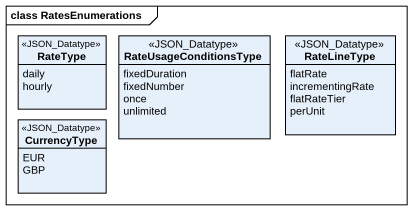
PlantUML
@startuml
mainframe class RatesEnumerations
hide circle
hide empty members
enum RateType <<JSON_Datatype>> {
  daily
  hourly
}
enum RateUsageConditionsType <<JSON_Datatype>> {
  fixedDuration
  fixedNumber
  once
  unlimited
}
enum RateLineType <<JSON_Datatype>> {
  flatRate
  incrementingRate
  flatRateTier
  perUnit
}
enum CurrencyType <<JSON_Datatype>> {
  EUR
  GBP
}
@enduml
